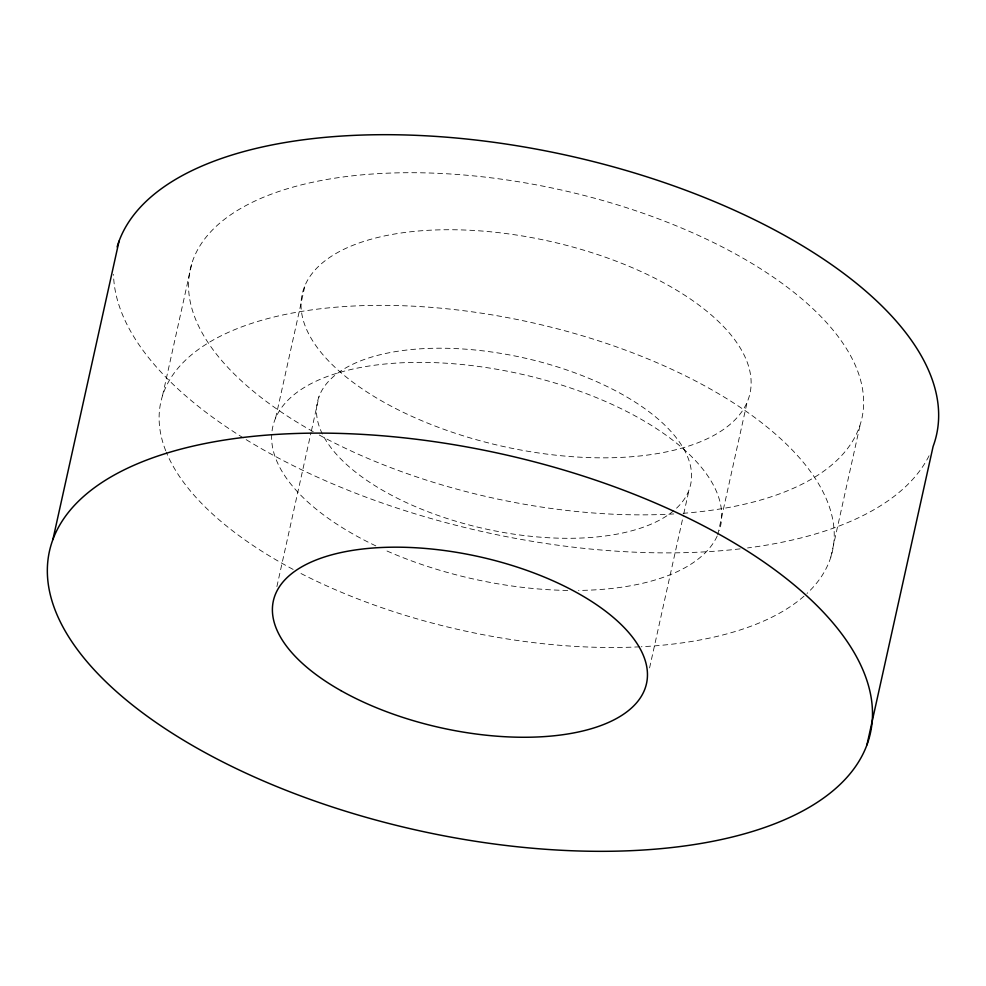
<?xml version="1.0" encoding="UTF-8"?>
<svg xmlns="http://www.w3.org/2000/svg" width="986" height="986" viewBox="0 0 986 986"><rect width="100%" height="100%" fill="white"/><g stroke="black" fill="none" stroke-linecap="round" stroke-linejoin="round"><path stroke-width="0.74" stroke-dasharray="4.93 3.7" d="M162.517 395.706L191.925 263.065M275.624 418.027L305.019 285.385M276.893 586.584L311.046 432.509M311.379 431.018L319.008 396.606M649.577 667.929L683.409 515.345M683.742 513.854L689.041 489.919M717.734 534.819L747.142 402.177A229.331 105.182 12.5 0 0 452.093 229.738A229.331 105.182 12.5 0 0 379.006 399.429A229.331 105.182 12.5 0 0 747.142 402.177M830.828 557.139L860.236 424.498M673.783 510.637A191.111 87.655 12.5 0 1 350.585 468.03A191.111 87.655 12.5 0 1 486.554 351.299A191.111 87.655 12.5 0 1 674.806 509.762M717.167 536.088A229.331 105.182 12.5 0 1 578.499 590.441M567.751 590.429A229.331 105.182 12.5 0 1 384.293 549.806M375.863 545.911A229.331 105.182 12.5 0 1 291.757 396.606A229.331 105.182 12.5 0 1 560.11 384.577A229.331 105.182 12.5 0 1 719.349 530.517M313.24 431.695A343.991 157.772 12.5 0 1 295.085 186.527A343.991 157.772 12.5 0 1 801.076 298.191A343.991 157.772 12.5 0 1 683.076 513.312M673.758 513.94A343.991 157.772 12.5 0 1 318.774 434.752M929.058 455.766A420.43 192.837 12.5 0 1 747.548 547.945M740.141 548.857A420.43 192.837 12.5 0 1 244.639 438.708M243.283 437.87A420.43 192.837 12.5 0 1 113.513 274.379M165.734 450.787A343.991 157.772 12.5 0 1 531.331 322.508A343.991 157.772 12.5 0 1 807.041 593.424M804.009 596.173A343.991 157.772 12.5 0 1 641.233 646.754M639.655 646.828A343.991 157.772 12.5 0 1 298.29 572.126M293.15 569.427A343.991 157.772 12.5 0 1 166.277 452.13"/><path stroke-width="1.48" d="M52.887 539.576L119.047 241.139M866.953 744.861A420.43 192.837 12.5 0 0 314.793 433.125A420.43 192.837 12.5 0 0 198.001 748.67A420.43 192.837 12.5 0 0 866.953 744.861L933.113 446.424A420.43 192.837 12.5 0 0 587.089 160.015A420.43 192.837 12.5 0 0 117.124 246.931M340.873 690.607A191.111 87.655 12.5 0 0 644.943 688.869A191.111 87.655 12.5 0 0 393.956 547.181A191.111 87.655 12.5 0 0 340.873 690.607"/></g></svg>
